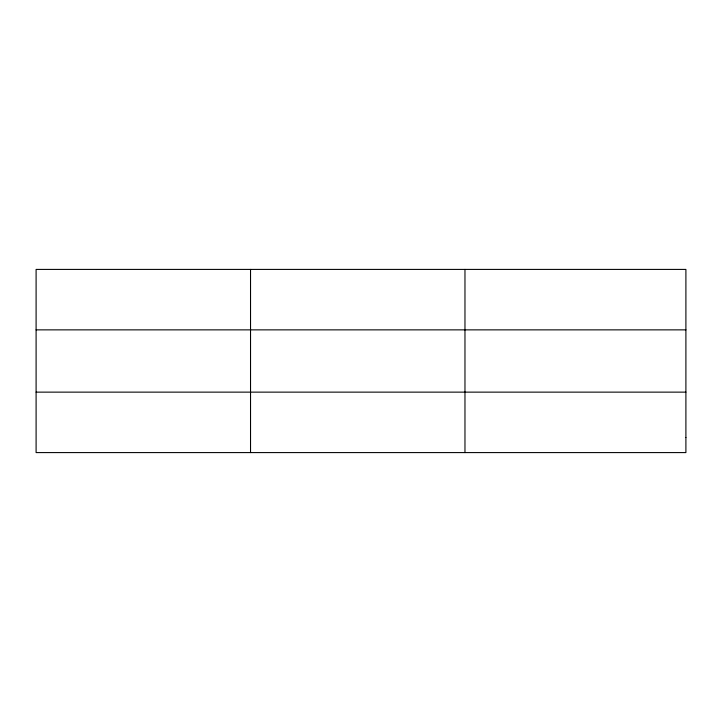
<?xml version="1.0" encoding="UTF-8"?>
<svg xmlns="http://www.w3.org/2000/svg" width="722" height="722" viewBox="0 0 722 722"><rect width="100%" height="100%" fill="white"/><g stroke="black" fill="none" stroke-linecap="round" stroke-linejoin="round"><path stroke-width="1.08" d="M250.534 452.586L250.534 269.414M464.968 452.586L464.968 269.414M36.1 329.864L685.9 329.864M36.1 392.136L685.9 392.136M685.9 437.478L685.9 452.586L36.1 452.586L36.1 269.414L685.9 269.414L685.9 437.478"/></g></svg>
